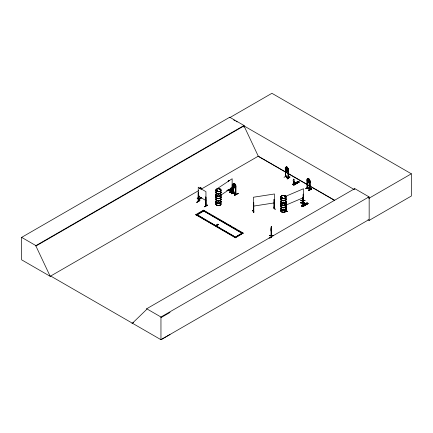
<?xml version="1.0" encoding="UTF-8"?>
<svg xmlns="http://www.w3.org/2000/svg" width="433" height="433" viewBox="0 0 433 433"><rect width="100%" height="100%" fill="white"/><g stroke="black" fill="none" stroke-linecap="round" stroke-linejoin="round"><path stroke-width="0.65" d="M271.161 229.219L271.139 228.873M271.134 228.981L271.182 228.586M285.444 176.144L285.639 176.707L285.72 167.733L285.439 167.593L285.352 176.583L288.416 178.066L288.383 169.157L287.382 167.241L286.327 166.727L285.255 167.647L285.255 169.059M288.124 177.936C289.076 177.2 287.068 177.752 285.753 176.41M271.161 228.835L271.199 227.044M269.18 238.161L269.191 237.879L270.354 237.923M303.252 202.925L303.506 202.698L303.603 203.126L303.495 194.152L303.197 194.276L303.252 203.25C304.664 201.047 307.013 204.165 300.632 202.915M198.579 195.862L198.541 199.056L201.432 197.702M201.383 197.746L201.827 197.659L198.655 199.12L198.991 198.969L198.953 195.792M271.161 230.648C271.139 233.143 271.242 224.083 271.345 227.087M271.285 230.475L271.415 228.283L271.199 231.271M271.329 228.353L271.215 230.221L271.161 229.891M294.088 184.48L294.218 181.698A0.909 0.525 60 0 0 294.088 180.453L294.083 179.419M294.126 184.458L294.218 181.698M302.959 206.016L303.095 203.234A0.909 0.525 60 0 0 302.959 201.989L302.959 200.955M310.039 180.783L309.633 180.702L310.039 180.783L310.066 189.692L307.208 188.041L307.04 179.192L308.031 178.32L309.01 178.883L309.941 180.87L309.968 189.751L309.676 189.616L309.709 180.68M288.14 169.005L288.113 177.947L288.199 168.957L288.475 169.097L288.508 178.001L285.407 176.469M285.932 210.519L286.381 210.443L286.262 201.486L285.964 201.61L286.067 210.573L286.013 210.259M303.576 203.12L303.165 203.185L303.197 194.276M273.526 235.676L269.461 235.568M271.134 228.997L271.231 229.36L271.302 226.73M271.188 237.647L271.415 226.87M271.556 235.812L271.399 235.492M300.632 202.953L300.643 202.633L302.391 202.698M300.903 200.468L304.989 200.484L300.903 200.279M302.905 200.852L302.867 200.539L302.948 201.085M303.008 200.755L302.981 197.605M293.39 184.198L293.769 183.928L293.325 183.89L293.623 184.707L293.758 183.922M293.682 184.074L293.32 184.063M302.662 205.545L302.294 205.664L302.185 202.709A0.909 0.525 60 0 1 302.321 201.621L302.402 200.636M302.321 201.621L302.369 200.706M303.003 205.989L302.25 205.724M302.364 205.615L302.597 205.437M228.494 190.249L231.098 191.743L230.697 191.321M235.509 194.222L235.866 194.282L235.796 194.715L232.916 193.08L232.9 184.139L233.863 183.283L233.371 185.519L234.009 186.726L234.637 187.088L235.265 186.612L234.794 183.895L233.847 183.348M233.035 192.663L233.203 192.891M233.3 193.161L233.084 192.696M235.606 187.505L235.482 194.563L235.46 185.546M235.871 194.628L233.041 193.01L233.041 184.117L232.867 185.568C232.792 190.103 237.744 185.865 234.81 188.101L233.847 187.505M307.127 187.803C307.885 187.846 306.564 187.651 307.398 188.268L307.468 180.572M196.734 202.314L199.613 200.641M217.382 190.975L216.841 191.197M220.143 189.502L219.758 189.502M219.845 189.454L220.17 189.47L219.877 189.27M281.661 197.876L282.24 197.654M282.267 197.951L281.845 197.697M282.435 197.935L282.175 197.643M284.79 196.344L284.936 196.035L284.903 196.311M296.275 183.002L296.275 182.694M305.655 204.463L305.151 204.538L305.151 204.23M293.677 183.901L293.498 184.177L293.758 183.993M302.586 205.588C301.855 205.334 303.1 205.984 302.202 206.076L302.202 205.426M302.153 206.103L302.402 205.507M308.328 178.742L308.02 180.388L308.642 181.297L308.967 180.317L308.361 178.726M286.316 168.177L286.678 167.116L287.339 168.681M197.134 198.238C205.799 204.349 191.608 193.887 199.819 200.003M197.296 197.989L199.846 199.835M287.014 211.569L287.193 211.309L285.726 210.178L287.171 211.336L287.014 211.575L285.564 210.411M285.753 176.318L288.259 177.525M274.484 208.273L274.062 208.322L274.479 208.354L274.441 193.984L253.402 197.237L253.402 211.618L253.835 211.315M253.83 211.564L253.435 211.18M274.1 208.105L274.522 208.024M274.084 199.44L274.084 208.419L274.084 199.44L274.441 199.386L274.522 208.349M228.564 181.562L229.073 180.431M232.294 192.766L232.028 192.918M293.487 184.22L293.477 183.76L293.623 184.707M229.571 189.243L226.708 190.769M234.377 192.144L231.498 193.795M252.84 210.254L252.623 210.476L253.922 212.717L252.829 210.259L253.722 212.722M308.556 187.164L305.525 188.793L308.556 187.04M286.662 175.56L284.032 177.4M233.138 184.312L233.23 193.237L233.3 186.174M235.482 194.563L235.476 194.206M310.066 189.367L309.747 189.183M216.722 191.023L217.101 190.883M281.813 197.849L282.397 197.762M282.408 197.892L281.699 197.892M284.8 196.214L285.098 196.295M253.83 211.239L253.381 211.196L253.381 211.52M253.787 211.239L253.402 211.293M253.808 211.575L253.76 202.584L253.402 202.639L253.76 202.584M274.441 207.954L274.084 208.186M287.339 169.298L286.646 169.509L286.316 168.8M198.13 201.556L198.406 201.583L198.249 192.615L198.135 201.594M205.702 205.643L205.973 205.615L205.702 205.697M205.973 205.951L205.946 191.662L198.249 187.213L198.254 201.654L198.292 201.177M132.411 323.218L146.684 309.411L146.684 308.767L354.757 188.631L369.03 196.874L369.03 198.211M293.579 179.051L293.444 180.085A0.909 0.525 60 0 0 293.314 181.173L293.385 184.025M302.364 200.658L302.678 200.609M233.88 183.332L232.932 184.171L233.3 184.269L233.041 184.117M308.047 182.52L307.04 180.599L308.031 182.547L309.01 183.116L309.974 182.261L309.909 180.864M219.758 189.373L219.986 189.47M219.888 189.34L220.061 189.351M284.708 196.165L284.838 196.171M305.579 204.479L305.07 204.398L305.287 204.187M198.931 198.996C198.623 197.941 198.455 199.348 200.885 197.74M286.327 166.727L286.294 170.975L287.35 171.495L288.421 170.575L288.475 169.097M287.382 167.241L287.842 169.985L287.166 170.494L286.484 170.158L285.802 168.984L286.31 166.792L287.366 167.273L288.389 169.179M287.382 171.473L286.343 170.927M287.366 171.43L287.35 167.262M232.072 193.232L232.158 178.732L217.896 188.236M231.996 193.259L232.267 184.187M230.686 192.268L233.939 193.697L230.838 192.165M232.158 192.701L231.893 193.205M232.137 193.026L232.185 192.68M287.139 178.932L289.796 176.956L287.139 178.932L289.964 177.216L289.791 176.951M287.155 178.759L289.812 176.978M220.641 195.299L232.158 187.624M285.932 210.173L286.381 210.194M303.219 203.147L304.973 203.927L303.327 202.687M298.083 181.487C296.724 181.427 299.993 183.067 297.628 181.671M293.477 183.76L292.946 184.063L293.017 184.582L298.424 181.681L293.19 184.691L292.952 184.501L298.099 181.503M293.119 184.599L298.407 181.681M293.915 185.053L293.644 184.94L299.014 182.017M299.073 182.055L298.158 181.362M301.817 205.599L302.423 205.339L301.763 206.054L307.04 203.028M307.278 203.218L301.866 206.113L307.295 203.218L307.029 202.898L306.499 203.283M306.97 203.039L308.074 203.662L302.835 206.665L302.705 206.113L303.235 205.805L303.311 206.238M301.953 206.162L307.143 203.131M302.532 206.498L301.893 206.119M307.798 203.461L308.058 203.662M307.029 202.898L307.863 203.542M205.718 197.047L205.864 206.021L205.848 197.123M199.624 200.696L196.744 202.368L199.548 200.631M207.358 204.971L204.473 206.828L207.434 205.204M204.484 206.79L207.364 205.118M198.628 190.623L50.196 276.319L21.65 259.838L21.65 237.376L229.728 117.246L244.001 125.483L244.001 127.237M21.65 237.376L35.923 245.614L244.001 125.483M170.023 334.487L160.957 339.699L50.683 276.032L50.196 276.319L35.923 246.031L244.001 125.9L354.27 189.562M201.551 188.934L258.274 156.183L334.741 200.333M229.025 180.404L228.061 181.254L228.391 181.427M234.794 183.895L235.806 185.817L235.758 194.72M227.125 190.525L229.436 189.194M228.332 189.99L228.521 190.276L228.131 189.876M235.741 185.827L235.509 185.692M235.774 187.245L235.774 185.811L234.81 183.868L233.831 183.305M230.767 191.343L228.424 190.103L231.092 191.435M229.598 192.436C234.995 188.772 231.79 192.376 229.614 192.463M231.514 193.854L234.405 192.003L231.514 193.67M195.835 214.638L203.537 210.189L243.162 233.068L235.46 237.793L195.835 214.638L235.46 237.517L243.162 233.068M195.835 214.914L196.939 214.281M198.038 213.648L199.137 213.009M200.235 212.376L201.34 211.737M202.438 211.104L203.537 210.47L207.596 212.814M204.1 210.514L196.398 215.239L203.548 211.109M235.769 194.374L233.23 193.004L235.747 194.374M234.405 195.337C242.269 191.803 236.948 193.41 234.562 195.592M234.426 195.364L237.311 193.697M215.634 225.42L217.794 224.175L218.351 224.5L216.197 226.021L220.294 228.386M216.175 225.387L217.794 224.451L218.351 224.776M216.197 225.745L218.351 224.5M293.314 181.173L293.525 184.117M292.946 184.063L293.547 183.803M293.022 184.106L293.834 184.886L294.364 184.269L294.44 184.702L293.347 184.139M295.744 182.753C298.586 184.036 294.353 182.894 296.275 182.45L297.238 183.083L296.275 182.45M296.746 182.179C299.587 183.462 295.355 182.32 297.276 181.871L298.24 182.504L297.276 181.871M298.158 181.443L292.865 184.496L293.985 185.135L299.198 182.125L298.353 181.6M293.834 184.577L294.44 184.312M299.122 181.92L293.72 184.934M299.122 181.995L293.834 185.048L293.91 184.62M308.031 178.32L307.544 180.55L308.81 182.12L309.433 181.644L309.433 180.588L309.01 178.883L308.004 178.336M307.468 179.3L307.111 179.208M309.909 182.25L308.978 183.132M309.747 189.275L307.398 188.036L309.893 189.4M311.619 188.977L311.462 188.701L308.572 190.552L311.619 188.972L308.599 190.536M236.001 236.835L234.903 237.468L242.599 232.743L242.599 233.024M237.1 236.196L242.052 233.338M302.959 201.188L302.959 201.989M304.615 204.371L305.146 203.986L306.109 204.544M305.617 203.716C308.464 204.998 304.226 203.856 306.147 203.407L307.111 203.965M301.741 206.032L307.029 202.974M303.311 205.848L302.705 206.113M302.521 206.476L307.82 203.472M302.602 206.481L307.993 203.456M302.705 206.584L307.998 203.532M131.919 323.5L133.581 322.542M146.684 308.767L160.957 317.005L369.03 196.874M368.018 197.502L369.16 198.162L411.35 173.806L411.35 196.035L369.16 220.392L367.99 219.715M368.445 219.904L160.957 339.699L160.957 317.005M160.957 317.654L170.023 312.442M199.694 188.312L200.777 187.814L201.87 188.756L201.415 188.837M199.71 188.339L200.804 187.835L201.307 189.026M200.084 188.387L200.43 188.225L200.788 189.264M198.985 198.72L201.551 197.789M217.225 191.207L217.485 191.023M217.361 191.197L216.76 191.197M281.98 197.61L281.672 197.935M286.051 201.681L286.343 201.551M303.284 194.341L303.582 194.217M286.051 210.568L286.343 210.443M285.964 205.101L303.495 197.637M198.807 198.899L198.866 195.727M303.436 203.039L303.495 188.75L285.964 196.209L286.11 210.573M274.121 208.316L274.425 208.273M286.262 210.378L286.262 201.486M217.242 191.11L216.965 191.11M205.832 206.016L205.816 196.988M282.24 198.022L281.872 198.022M305.211 204.262L305.579 204.295M288.394 177.746L288.367 178.05M230.767 191.251L230.951 191.819L230.962 187.987M274.121 199.521L274.479 199.467M273.959 207.174L275.042 209.448M253.402 211.531L253.706 211.461M253.402 206.13L274.441 202.877M230.713 192.22L233.793 193.616M285.407 176.144L285.607 176.366M253.494 211.629L253.489 211.293M296.491 182.645L296.199 182.926M281.953 197.654L282.451 197.876M228.375 189.995L228.424 190.336M231.06 187.927C231.693 191.868 230.096 193.713 230.697 188.474M230.941 191.797L228.131 190.168M309.968 189.751L307.078 188.084L307.067 179.17M300.903 200.279L304.978 200.614M300.903 200.414L304.978 200.566M271.285 226.297L271.329 227.293M271.274 226.989L271.161 237.479M271.112 229.236L271.302 236.846M269.45 235.66L273.537 235.72L269.45 235.714M271.388 236.045L271.556 226.924M296.41 182.986L296.784 182.775M302.478 200.593L302.84 200.755M198.655 198.796L198.725 199.104L198.666 195.927M230.843 191.597L230.8 188.415M217.301 190.883L216.982 191.094M285.444 176.469L285.499 176.161M285.482 176.491L285.439 167.593M285.58 176.68L285.72 169.639M288.08 169.027L288.383 169.157M217.382 190.921L217.496 191.083M285.542 167.798L285.347 167.658M411.35 173.806L271.913 93.301L229.728 117.662L229.728 117.246M233.723 119.968L234.865 120.628M236.007 121.283L237.149 121.944M258.036 156.232L334.07 200.133M306.499 203.207L307.462 203.759M304.615 204.289L305.579 204.847M235.769 185.806L235.455 185.551M237.452 193.946L237.289 193.67M198.249 196.106L205.946 200.549M208.766 213.491L210.514 214.497M211.683 215.174L215.764 217.528M216.933 218.205L218.102 218.876M219.266 219.553L223.352 221.907M224.516 222.584L226.264 223.59M227.433 224.267L231.52 226.621M232.683 227.298L236.77 229.652M237.934 230.329L243.162 233.349M204.544 219.293L196.961 214.638L235.46 237.143M205.713 219.969L206.877 220.641M208.625 221.653L212.711 224.007M213.875 224.684L215.044 225.355M221.463 229.062L223.212 230.069M224.381 230.746L228.462 233.1M229.631 233.777L233.712 236.137M201.702 188.707L200.76 187.857M307.468 188.155L307.457 187.841M235.866 194.606L235.866 185.752M303.349 202.817L304.837 203.965M285.704 210.324L287.193 211.499M307.37 179.294L307.311 188.252M293.85 179.159L294.045 179.446M302.721 200.696L302.867 197.388M311.489 188.869L308.734 190.639M285.287 169.038L286.294 170.975M275.264 209.404L273.959 206.99M244.001 125.9L258.274 156.183M369.16 198.162L369.16 220.392M354.757 188.631L354.757 189.281M309.876 189.73L309.779 181.903M303.235 205.805L303.235 206.113M302.781 197.578L302.781 201.388M302.635 197.572L302.635 201.383M302.613 197.784L302.613 200.961M302.348 205.296L302.348 205.68M294.364 184.269L294.364 184.577L293.282 183.917L293.282 184.566M271.372 226.87L271.329 236.635M235.46 237.517L235.46 237.793M217.794 224.175L217.794 224.451M203.537 210.189L203.537 210.47M35.923 245.614L35.923 246.031M220.689 194.125A2.582 1.488 0 0 1 218.454 196.365A2.582 1.488 0 0 1 216.213 194.125M220.646 196.198A2.533 1.461 0 0 1 218.454 198.39A2.533 1.461 0 0 1 216.262 196.198M220.662 196.252A2.549 1.472 0 0 1 218.454 198.46A2.549 1.472 0 0 1 216.24 196.252M220.689 191.673A2.582 1.488 0 0 1 218.454 193.908A2.582 1.488 0 0 1 216.213 191.673M220.651 193.87A2.544 1.467 0 0 1 218.454 196.073A2.549 1.472 0 0 1 216.246 193.87M216.251 193.87A2.544 1.467 0 0 0 218.454 196.073A2.549 1.472 0 0 0 220.657 193.87M220.689 194A2.582 1.488 0 0 1 218.454 196.236A2.582 1.488 0 0 1 216.213 194M220.689 191.548A2.582 1.488 0 0 1 218.454 193.784A2.582 1.488 0 0 1 216.213 191.548M220.662 196.43A2.549 1.472 0 0 1 218.454 198.644A2.549 1.472 0 0 1 216.24 196.43M220.689 201.118A2.582 1.488 0 0 1 218.454 203.358A2.582 1.488 0 0 1 216.213 201.118M220.651 203.191A2.544 1.467 0 0 1 218.454 205.394A2.544 1.467 0 0 1 216.251 203.191M220.646 196.566A2.533 1.461 0 0 1 218.454 198.758A2.533 1.461 0 0 1 216.262 196.566M220.662 203.245A2.549 1.472 0 0 1 218.454 205.453A2.549 1.472 0 0 1 216.24 203.245M220.689 198.666A2.582 1.488 0 0 1 218.454 200.901A2.582 1.488 0 0 1 216.213 198.666M220.689 200.993A2.582 1.488 0 0 1 218.454 203.229A2.582 1.488 0 0 1 216.213 200.993M220.689 198.541A2.582 1.488 0 0 1 218.454 200.777A2.582 1.488 0 0 1 216.213 198.541M285.899 201.28A2.582 1.488 0 0 1 283.068 203.147A2.582 1.488 0 0 1 281.169 200.923M285.596 202.996A2.533 1.461 0 0 1 283.404 205.188A2.533 1.461 0 0 1 281.212 202.996M285.612 203.045A2.549 1.472 0 0 1 283.404 205.253A2.549 1.472 0 0 1 281.196 203.045M285.612 203.126A2.549 1.472 0 0 1 283.404 205.339A2.538 1.467 0 0 1 281.206 203.147M281.196 203.126A2.549 1.472 0 0 0 283.404 205.339A2.538 1.467 0 0 0 285.601 203.147M285.899 198.828A2.582 1.488 0 0 1 283.068 200.69A2.582 1.488 0 0 1 281.169 198.466M285.899 201.156A2.582 1.488 0 0 1 283.068 203.017A2.582 1.488 0 0 1 281.169 200.793M285.899 198.704A2.582 1.488 0 0 1 283.068 200.566A2.582 1.488 0 0 1 281.169 198.341M285.639 207.916A2.582 1.488 0 0 1 283.404 210.151A2.582 1.488 0 0 1 281.169 207.916M285.861 210.341A2.544 1.467 0 0 1 283.074 212.175A2.544 1.467 0 0 1 281.201 209.983A2.549 1.472 0 0 0 283.074 212.235A2.549 1.472 0 0 0 285.867 210.389M285.607 203.353A2.544 1.467 0 0 1 283.404 205.556A2.544 1.467 0 0 1 281.201 203.353M285.607 210.119A2.544 1.467 0 0 1 283.404 212.322A2.549 1.472 0 0 1 281.196 210.119A2.544 1.467 0 0 0 283.404 212.322A2.549 1.472 0 0 0 285.612 210.119M285.612 203.229A2.549 1.472 0 0 1 283.404 205.437A2.549 1.472 0 0 1 281.196 203.229M285.639 205.459A2.582 1.488 0 0 1 283.404 207.699A2.582 1.488 0 0 1 281.169 205.459M285.639 207.786A2.582 1.488 0 0 1 283.404 210.027A2.582 1.488 0 0 1 281.169 207.786M285.639 205.334A2.582 1.488 0 0 1 283.404 207.569A2.582 1.488 0 0 1 281.169 205.334M300.643 202.79L304.718 202.969L300.643 202.79M285.964 210.167L286.381 210.119L285.975 210.146M234.161 183.711L233.852 185.356L234.475 186.266L234.794 185.281L234.188 183.695M232.505 190.921L229.598 192.62L232.51 190.937M242.042 233.068L203.537 210.839L242.042 233.349L242.042 233.068M217.182 191.359A2.544 1.467 0 0 0 220.992 190.092A2.544 1.467 0 0 0 217.182 188.82A2.549 1.472 0 0 0 217.177 191.375A2.549 1.472 0 0 0 220.998 190.103A2.549 1.472 0 0 0 217.177 188.826A2.544 1.467 0 0 0 217.182 191.359M218.454 196.485A2.544 1.467 0 0 0 220.651 194.282A2.549 1.472 0 0 1 218.454 196.485A2.549 1.472 0 0 1 216.246 194.282A2.544 1.467 0 0 0 218.454 196.485M217.187 191.57A2.533 1.461 0 0 0 220.982 190.304A2.533 1.461 0 0 0 217.187 189.037A2.533 1.461 0 0 0 217.187 191.57M218.454 198.536A2.538 1.467 0 0 0 220.651 196.338A2.544 1.467 0 0 1 218.454 198.536A2.538 1.467 0 0 1 216.256 196.338A2.544 1.467 0 0 0 218.454 198.536M217.177 191.451A2.549 1.472 0 0 0 221.003 190.174A2.549 1.472 0 0 0 217.177 188.902A2.549 1.472 0 0 0 217.177 191.451M218.454 194.027A2.544 1.467 0 0 0 220.651 191.83A2.549 1.472 0 0 1 218.454 194.033A2.549 1.472 0 0 1 216.246 191.824A2.544 1.467 0 0 0 218.454 194.027M218.454 193.616A2.544 1.467 0 0 0 220.651 191.418A2.549 1.472 0 0 1 218.454 193.621A2.549 1.472 0 0 1 216.246 191.413A2.544 1.467 0 0 0 218.454 193.616M218.454 203.478A2.544 1.467 0 0 0 220.651 201.275A2.549 1.472 0 0 1 218.454 203.478A2.549 1.472 0 0 1 216.246 201.275A2.544 1.467 0 0 0 218.454 203.478M218.454 205.534A2.544 1.467 0 0 0 220.651 203.337A2.549 1.472 0 0 1 218.454 205.54A2.549 1.472 0 0 1 216.246 203.331A2.544 1.467 0 0 0 218.454 205.534M218.454 203.066A2.544 1.467 0 0 0 220.651 200.863A2.549 1.472 0 0 1 218.454 203.066A2.549 1.472 0 0 1 216.246 200.863A2.544 1.467 0 0 0 218.454 203.066M218.454 201.02A2.544 1.467 0 0 0 220.651 198.823A2.549 1.472 0 0 1 218.454 201.026A2.549 1.472 0 0 1 216.246 198.817A2.544 1.467 0 0 0 218.454 201.02M218.454 200.609A2.544 1.467 0 0 0 220.651 198.411A2.549 1.472 0 0 1 218.454 200.614A2.549 1.472 0 0 1 216.246 198.406A2.544 1.467 0 0 0 218.454 200.609M282.132 198.157A2.544 1.467 0 0 0 285.948 196.885A2.544 1.467 0 0 0 282.132 195.613A2.549 1.472 0 0 0 282.127 198.168A2.549 1.472 0 0 0 285.959 196.896A2.549 1.472 0 0 0 282.127 195.619A2.544 1.467 0 0 0 282.132 198.157M283.074 203.266A2.544 1.467 0 0 0 285.861 201.432A2.549 1.472 0 0 1 283.074 203.266A2.549 1.472 0 0 1 281.196 201.074A2.544 1.467 0 0 0 283.074 203.266M282.137 198.363A2.533 1.461 0 0 0 285.937 197.096A2.533 1.461 0 0 0 282.137 195.83A2.533 1.461 0 0 0 282.137 198.363M282.127 198.249A2.549 1.472 0 0 0 285.959 196.977A2.549 1.472 0 0 0 282.127 195.7A2.549 1.472 0 0 0 282.127 198.249M283.074 202.855A2.544 1.467 0 0 0 285.861 201.02A2.549 1.472 0 0 1 283.074 202.855A2.549 1.472 0 0 1 281.196 200.663A2.544 1.467 0 0 0 283.074 202.855M283.074 200.809A2.544 1.467 0 0 0 285.861 198.974A2.549 1.472 0 0 1 283.074 200.815A2.549 1.472 0 0 1 281.196 198.623A2.544 1.467 0 0 0 283.074 200.809M283.074 200.398A2.544 1.467 0 0 0 285.861 198.563A2.549 1.472 0 0 1 283.074 200.403A2.549 1.472 0 0 1 281.196 198.211A2.544 1.467 0 0 0 283.074 200.398M283.404 210.27A2.544 1.467 0 0 0 285.607 208.067A2.549 1.472 0 0 1 283.404 210.276A2.549 1.472 0 0 1 281.196 208.067A2.544 1.467 0 0 0 283.404 210.27M283.404 209.859A2.544 1.467 0 0 0 285.607 207.656A2.549 1.472 0 0 1 283.404 209.864A2.549 1.472 0 0 1 281.196 207.656A2.544 1.467 0 0 0 283.404 209.859M283.404 207.818A2.544 1.467 0 0 0 285.607 205.615A2.549 1.472 0 0 1 283.404 207.818A2.549 1.472 0 0 1 281.196 205.615A2.544 1.467 0 0 0 283.404 207.818M283.404 207.407A2.544 1.467 0 0 0 285.607 205.204A2.549 1.472 0 0 1 283.404 207.407A2.549 1.472 0 0 1 281.196 205.204A2.544 1.467 0 0 0 283.404 207.407"/></g></svg>
